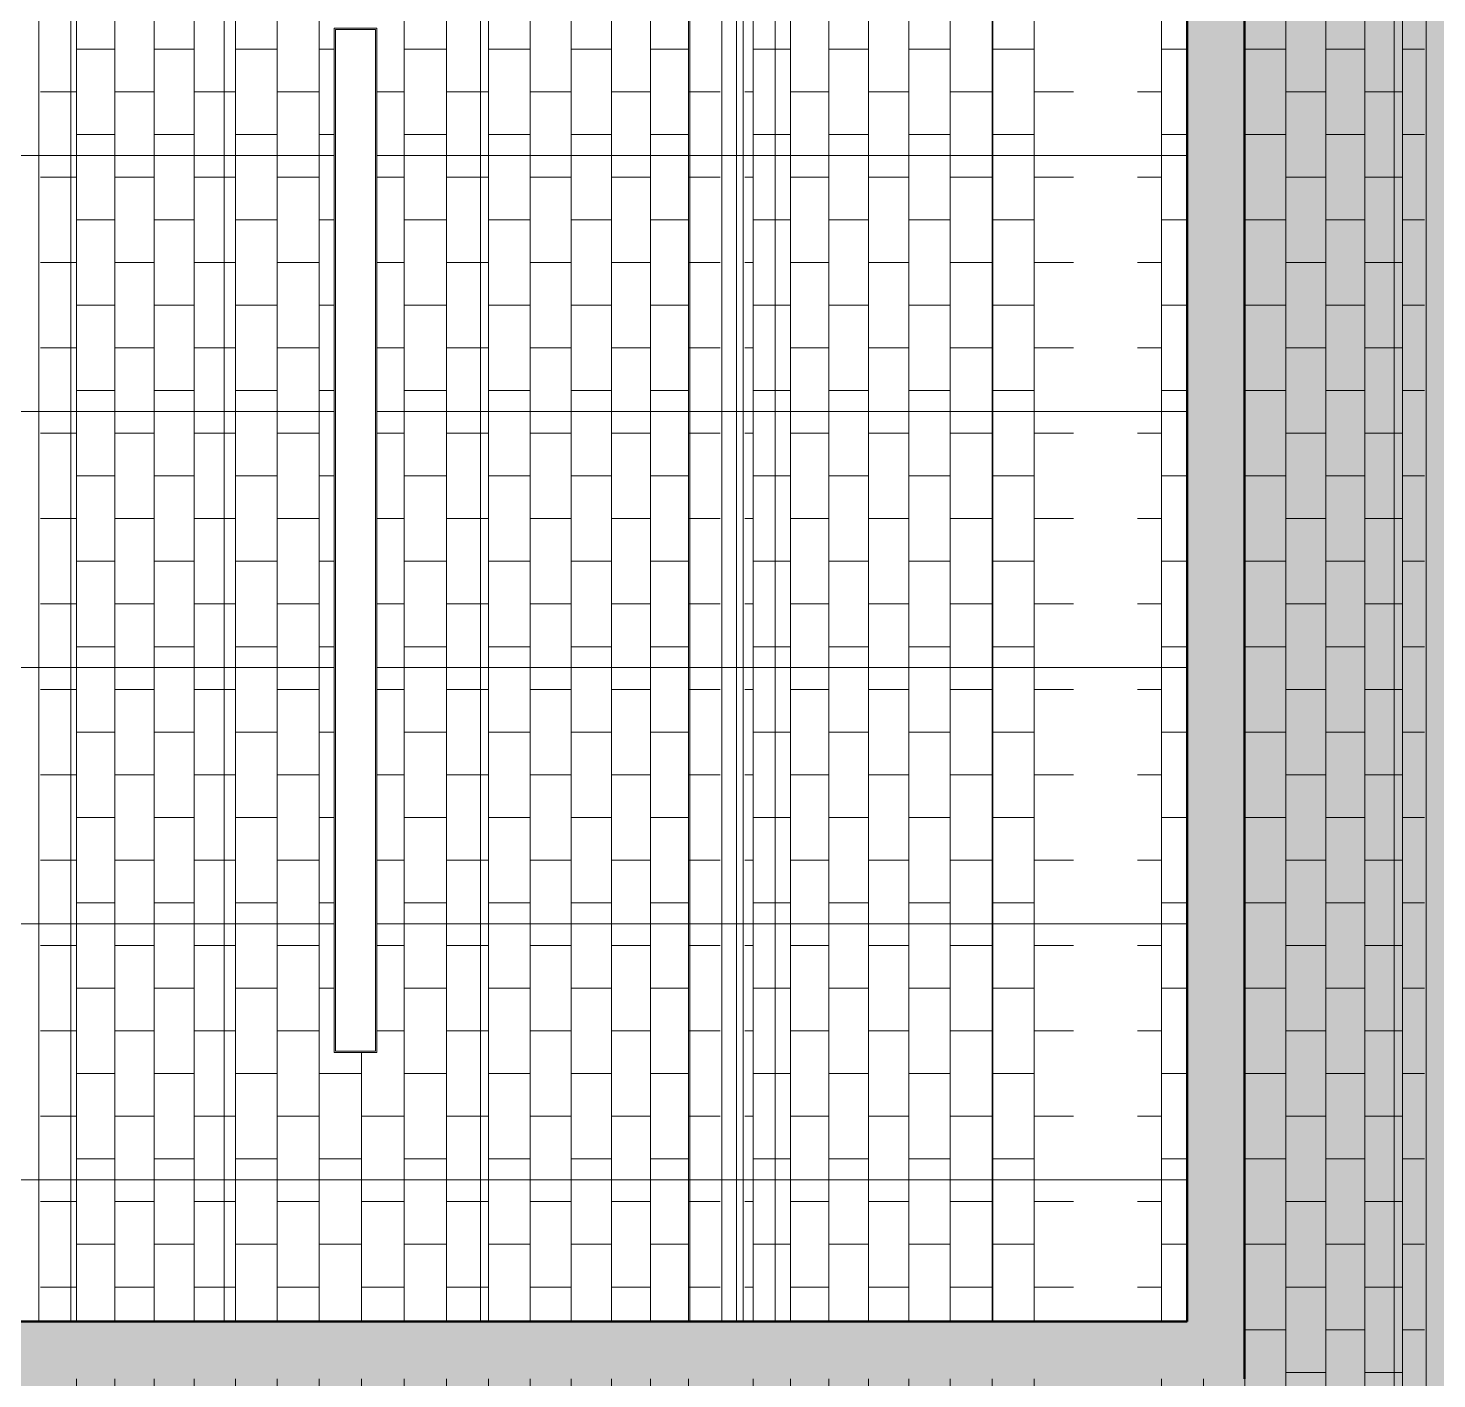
# Model space of a CAD drawing. Header units: inches. Extents: x -956 to 966, y -1111 to 895.
# Drawn here: x -281.8 to -149.8, y 645 to 771.6 of the extents above; entities that cross this region are included whole.
import ezdxf

# ---------------------------------------------------------------- set-up
doc = ezdxf.new("R2010")
doc.units = ezdxf.units.IN
doc.header["$MEASUREMENT"] = 0
for name, color, linetype, lineweight in [('A-CLNG', 13, 'Continuous', 13), ('A-CLNG-PATT', 13, 'Continuous', 13), ('A-WALL-PATT', 111, 'Continuous', 13), ('E-LITE-EQPM', 33, 'Continuous', 9), ('I-WALL', 2, 'Continuous', 13)]:
    doc.layers.add(name, color=color, linetype=linetype, lineweight=lineweight)

# ---------------------------------------------------------------- blocks, each defined once
blk = doc.blocks.new('Lighting - Pendant-Finelite-HP4-D - HP-4 D-8_-SO-3000K-120-FA-SC-1863487-7TH FLOOR TELECOM OVERHEAD ROUTING PLAN')
at = {"layer": 'E-LITE-EQPM', "color": 9}
for p, q in [((48, 2), (-48, 2)), ((-48, 2), (-48, -2)), ((47.875, 1.875), (-47.875, 1.875)), ((-47.875, 1.875), (-47.875, -1.875)), ((-47.875, 1.875), (47.875, 1.875)), ((-47.875, -1.875), (-47.875, 1.875)), ((47.875, -1.875), (47.875, 1.875)), ((47.875, 1.875), (47.875, -1.875)), ((48, -2), (48, 2)), ((-48, -2), (48, -2)), ((-47.875, -1.875), (47.875, -1.875)), ((47.875, -1.875), (-47.875, -1.875))]:
    blk.add_line(p, q, dxfattribs=at)
blk = doc.blocks.new('FP_1_46-7TH FLOOR TELECOM OVERHEAD ROUTING PLAN')
at = {"layer": 'A-CLNG-PATT', "color": 50}
for p, q in [((-277.29, 650.38), (-277.29, 789.34)), ((-273.71, 650.38), (-273.71, 789.34)), ((-270.02, 650.38), (-270.02, 789.34)), ((-266.25, 650.38), (-266.25, 789.34)), ((-262.4, 650.38), (-262.4, 789.34)), ((-258.49, 650.38), (-258.49, 789.34)), ((-254.54, 650.38), (-254.54, 789.34)), ((-246.59, 650.38), (-246.59, 789.34)), ((-242.62, 650.38), (-242.62, 789.34)), ((-238.67, 650.38), (-238.67, 789.34)), ((-234.77, 650.38), (-234.77, 789.34)), ((-230.93, 650.38), (-230.93, 789.34)), ((-227.17, 650.38), (-227.17, 789.34)), ((-223.49, 650.38), (-223.49, 789.34)), ((-219.93, 650.38), (-219.93, 789.34)), ((-277.29, 769.61), (-273.71, 769.61)), ((-270.02, 769.61), (-266.25, 769.61)), ((-262.4, 769.61), (-258.49, 769.61)), ((-254.54, 769.61), (-253.16, 769.61)), ((-246.59, 769.61), (-242.62, 769.61)), ((-238.67, 769.61), (-234.77, 769.61)), ((-230.93, 769.61), (-227.17, 769.61)), ((-223.49, 769.61), (-219.93, 769.61)), ((-280.67, 765.61), (-277.82, 765.61)), ((-277.82, 765.61), (-277.29, 765.61)), ((-273.71, 765.61), (-270.02, 765.61)), ((-266.25, 765.61), (-262.4, 765.61)), ((-258.49, 765.61), (-254.54, 765.61)), ((-249.17, 765.61), (-246.59, 765.61)), ((-242.62, 765.61), (-238.67, 765.61)), ((-234.77, 765.61), (-230.93, 765.61)), ((-227.17, 765.61), (-223.49, 765.61)), ((-219.93, 765.61), (-219.82, 765.61)), ((-219.82, 765.61), (-216.97, 765.61)), ((-277.29, 761.61), (-273.71, 761.61)), ((-270.02, 761.61), (-266.25, 761.61)), ((-262.4, 761.61), (-258.49, 761.61)), ((-254.54, 761.61), (-253.16, 761.61)), ((-246.59, 761.61), (-242.62, 761.61)), ((-238.67, 761.61), (-234.77, 761.61)), ((-230.93, 761.61), (-227.17, 761.61)), ((-223.49, 761.61), (-219.93, 761.61)), ((-280.67, 757.61), (-277.82, 757.61)), ((-277.82, 757.61), (-277.29, 757.61)), ((-273.71, 757.61), (-270.02, 757.61)), ((-266.25, 757.61), (-262.4, 757.61)), ((-258.49, 757.61), (-254.54, 757.61)), ((-249.16, 757.61), (-246.59, 757.61)), ((-242.62, 757.61), (-238.67, 757.61)), ((-234.77, 757.61), (-230.93, 757.61)), ((-227.17, 757.61), (-223.49, 757.61)), ((-219.93, 757.61), (-219.82, 757.61)), ((-219.82, 757.61), (-216.97, 757.61)), ((-277.29, 753.61), (-273.71, 753.61)), ((-270.02, 753.61), (-266.25, 753.61)), ((-262.4, 753.61), (-258.49, 753.61)), ((-254.54, 753.61), (-253.16, 753.61)), ((-246.59, 753.61), (-242.62, 753.61)), ((-238.67, 753.61), (-234.77, 753.61)), ((-230.93, 753.61), (-227.17, 753.61)), ((-223.49, 753.61), (-219.93, 753.61)), ((-280.67, 749.61), (-277.82, 749.61)), ((-277.82, 749.61), (-277.29, 749.61)), ((-273.71, 749.61), (-270.02, 749.61)), ((-266.25, 749.61), (-262.4, 749.61)), ((-258.49, 749.61), (-254.54, 749.61)), ((-249.16, 749.61), (-246.59, 749.61)), ((-242.62, 749.61), (-238.67, 749.61)), ((-234.77, 749.61), (-230.93, 749.61)), ((-227.17, 749.61), (-223.49, 749.61)), ((-219.93, 749.61), (-219.82, 749.61)), ((-219.82, 749.61), (-216.97, 749.61)), ((-277.29, 745.61), (-273.71, 745.61)), ((-270.02, 745.61), (-266.25, 745.61)), ((-262.4, 745.61), (-258.49, 745.61)), ((-254.54, 745.61), (-253.16, 745.61)), ((-246.59, 745.61), (-242.62, 745.61)), ((-238.67, 745.61), (-234.77, 745.61)), ((-230.93, 745.61), (-227.17, 745.61)), ((-223.49, 745.61), (-219.93, 745.61)), ((-280.67, 741.61), (-277.82, 741.61)), ((-277.82, 741.61), (-277.29, 741.61)), ((-273.71, 741.61), (-270.02, 741.61)), ((-266.25, 741.61), (-262.4, 741.61)), ((-258.49, 741.61), (-254.54, 741.61)), ((-249.16, 741.61), (-246.59, 741.61)), ((-242.62, 741.61), (-238.67, 741.61)), ((-234.77, 741.61), (-230.93, 741.61)), ((-227.17, 741.61), (-223.49, 741.61)), ((-219.93, 741.61), (-219.82, 741.61)), ((-219.82, 741.61), (-216.97, 741.61)), ((-277.29, 737.61), (-273.71, 737.61)), ((-270.02, 737.61), (-266.25, 737.61)), ((-262.4, 737.61), (-258.49, 737.61)), ((-254.54, 737.61), (-253.16, 737.61)), ((-246.59, 737.61), (-242.62, 737.61)), ((-238.67, 737.61), (-234.77, 737.61)), ((-230.93, 737.61), (-227.17, 737.61)), ((-223.49, 737.61), (-219.93, 737.61)), ((-280.67, 733.61), (-277.82, 733.61)), ((-277.82, 733.61), (-277.29, 733.61)), ((-273.71, 733.61), (-270.02, 733.61)), ((-266.25, 733.61), (-262.4, 733.61)), ((-258.49, 733.61), (-254.54, 733.61)), ((-249.16, 733.61), (-246.59, 733.61)), ((-242.62, 733.61), (-238.67, 733.61)), ((-234.77, 733.61), (-230.93, 733.61)), ((-227.17, 733.61), (-223.49, 733.61)), ((-219.93, 733.61), (-219.82, 733.61)), ((-219.82, 733.61), (-216.97, 733.61)), ((-277.29, 729.61), (-273.71, 729.61)), ((-270.02, 729.61), (-266.25, 729.61)), ((-262.4, 729.61), (-258.49, 729.61)), ((-254.54, 729.61), (-253.16, 729.61)), ((-246.59, 729.61), (-242.62, 729.61)), ((-238.67, 729.61), (-234.77, 729.61)), ((-230.93, 729.61), (-227.17, 729.61)), ((-223.49, 729.61), (-219.93, 729.61)), ((-280.67, 725.61), (-277.82, 725.61)), ((-277.82, 725.61), (-277.29, 725.61)), ((-273.71, 725.61), (-270.02, 725.61)), ((-266.25, 725.61), (-262.4, 725.61)), ((-258.49, 725.61), (-254.54, 725.61)), ((-249.16, 725.61), (-246.59, 725.61)), ((-242.62, 725.61), (-238.67, 725.61)), ((-234.77, 725.61), (-230.93, 725.61)), ((-227.17, 725.61), (-223.49, 725.61)), ((-219.93, 725.61), (-219.82, 725.61)), ((-219.82, 725.61), (-216.97, 725.61)), ((-277.29, 721.61), (-273.71, 721.61)), ((-270.02, 721.61), (-266.25, 721.61)), ((-262.4, 721.61), (-258.49, 721.61)), ((-254.54, 721.61), (-253.16, 721.61)), ((-246.59, 721.61), (-242.62, 721.61)), ((-238.67, 721.61), (-234.77, 721.61)), ((-230.93, 721.61), (-227.17, 721.61)), ((-223.49, 721.61), (-219.93, 721.61)), ((-280.67, 717.61), (-277.82, 717.61)), ((-277.82, 717.61), (-277.29, 717.61)), ((-273.71, 717.61), (-270.02, 717.61)), ((-266.25, 717.61), (-262.4, 717.61)), ((-258.49, 717.61), (-254.54, 717.61)), ((-249.16, 717.61), (-246.59, 717.61)), ((-242.62, 717.61), (-238.67, 717.61)), ((-234.77, 717.61), (-230.93, 717.61)), ((-227.17, 717.61), (-223.49, 717.61)), ((-219.93, 717.61), (-219.82, 717.61)), ((-219.82, 717.61), (-216.97, 717.61)), ((-277.29, 713.61), (-273.71, 713.61)), ((-270.02, 713.61), (-266.25, 713.61)), ((-262.4, 713.61), (-258.49, 713.61)), ((-254.54, 713.61), (-253.16, 713.61)), ((-246.59, 713.61), (-242.62, 713.61)), ((-238.67, 713.61), (-234.77, 713.61)), ((-230.93, 713.61), (-227.17, 713.61)), ((-223.49, 713.61), (-219.93, 713.61)), ((-280.67, 709.61), (-277.82, 709.61)), ((-277.82, 709.61), (-277.29, 709.61)), ((-273.71, 709.61), (-270.02, 709.61)), ((-266.25, 709.61), (-262.4, 709.61)), ((-258.49, 709.61), (-254.54, 709.61)), ((-249.16, 709.61), (-246.59, 709.61)), ((-242.62, 709.61), (-238.67, 709.61)), ((-234.77, 709.61), (-230.93, 709.61)), ((-227.17, 709.61), (-223.49, 709.61)), ((-219.93, 709.61), (-219.82, 709.61)), ((-219.82, 709.61), (-216.97, 709.61)), ((-277.29, 705.61), (-273.71, 705.61)), ((-270.02, 705.61), (-266.25, 705.61)), ((-262.4, 705.61), (-258.49, 705.61)), ((-254.54, 705.61), (-253.16, 705.61)), ((-246.59, 705.61), (-242.62, 705.61)), ((-238.67, 705.61), (-234.77, 705.61)), ((-230.93, 705.61), (-227.17, 705.61)), ((-223.49, 705.61), (-219.93, 705.61)), ((-280.67, 701.61), (-277.82, 701.61)), ((-277.82, 701.61), (-277.29, 701.61)), ((-273.71, 701.61), (-270.02, 701.61)), ((-266.25, 701.61), (-262.4, 701.61)), ((-258.49, 701.61), (-254.54, 701.61)), ((-249.16, 701.61), (-246.59, 701.61)), ((-242.62, 701.61), (-238.67, 701.61)), ((-234.77, 701.61), (-230.93, 701.61)), ((-227.17, 701.61), (-223.49, 701.61)), ((-219.93, 701.61), (-219.82, 701.61)), ((-219.82, 701.61), (-216.97, 701.61)), ((-277.29, 697.61), (-273.71, 697.61)), ((-270.02, 697.61), (-266.25, 697.61)), ((-262.4, 697.61), (-258.49, 697.61)), ((-254.54, 697.61), (-253.16, 697.61)), ((-246.59, 697.61), (-242.62, 697.61)), ((-238.67, 697.61), (-234.77, 697.61)), ((-230.93, 697.61), (-227.17, 697.61)), ((-223.49, 697.61), (-219.93, 697.61)), ((-280.67, 693.61), (-277.82, 693.61)), ((-277.82, 693.61), (-277.29, 693.61)), ((-273.71, 693.61), (-270.02, 693.61)), ((-266.25, 693.61), (-262.4, 693.61)), ((-258.49, 693.61), (-254.54, 693.61)), ((-249.16, 693.61), (-246.59, 693.61)), ((-242.62, 693.61), (-238.67, 693.61)), ((-234.77, 693.61), (-230.93, 693.61)), ((-227.17, 693.61), (-223.49, 693.61)), ((-219.93, 693.61), (-219.82, 693.61)), ((-219.82, 693.61), (-216.97, 693.61)), ((-277.29, 689.61), (-273.71, 689.61)), ((-270.02, 689.61), (-266.25, 689.61)), ((-262.4, 689.61), (-258.49, 689.61)), ((-254.54, 689.61), (-253.16, 689.61)), ((-246.59, 689.61), (-242.62, 689.61)), ((-238.67, 689.61), (-234.77, 689.61)), ((-230.93, 689.61), (-227.17, 689.61)), ((-223.49, 689.61), (-219.93, 689.61)), ((-280.67, 685.61), (-277.82, 685.61)), ((-277.82, 685.61), (-277.29, 685.61)), ((-273.71, 685.61), (-270.02, 685.61)), ((-266.25, 685.61), (-262.4, 685.61)), ((-258.49, 685.61), (-254.54, 685.61)), ((-249.16, 685.61), (-246.59, 685.61)), ((-242.62, 685.61), (-238.67, 685.61)), ((-234.77, 685.61), (-230.93, 685.61)), ((-227.17, 685.61), (-223.49, 685.61)), ((-219.93, 685.61), (-219.82, 685.61)), ((-219.82, 685.61), (-216.97, 685.61)), ((-277.29, 681.61), (-273.71, 681.61)), ((-270.02, 681.61), (-266.25, 681.61)), ((-262.4, 681.61), (-258.49, 681.61)), ((-254.54, 681.61), (-253.16, 681.61)), ((-246.59, 681.61), (-242.62, 681.61)), ((-238.67, 681.61), (-234.77, 681.61)), ((-230.93, 681.61), (-227.17, 681.61)), ((-223.49, 681.61), (-219.93, 681.61)), ((-280.67, 677.61), (-277.82, 677.61)), ((-277.82, 677.61), (-277.29, 677.61)), ((-273.71, 677.61), (-270.02, 677.61)), ((-266.25, 677.61), (-262.4, 677.61)), ((-258.49, 677.61), (-254.54, 677.61)), ((-249.16, 677.61), (-246.59, 677.61)), ((-242.62, 677.61), (-238.67, 677.61)), ((-234.77, 677.61), (-230.93, 677.61)), ((-227.17, 677.61), (-223.49, 677.61)), ((-219.93, 677.61), (-219.82, 677.61)), ((-219.82, 677.61), (-216.97, 677.61)), ((-250.57, 650.38), (-250.57, 675.57)), ((-277.29, 673.61), (-273.71, 673.61)), ((-270.02, 673.61), (-266.25, 673.61)), ((-262.4, 673.61), (-258.49, 673.61)), ((-254.54, 673.61), (-250.57, 673.61)), ((-246.59, 673.61), (-242.62, 673.61)), ((-238.67, 673.61), (-234.77, 673.61)), ((-230.93, 673.61), (-227.17, 673.61)), ((-223.49, 673.61), (-219.93, 673.61)), ((-280.67, 669.61), (-277.82, 669.61)), ((-277.82, 669.61), (-277.29, 669.61)), ((-273.71, 669.61), (-270.02, 669.61)), ((-266.25, 669.61), (-262.4, 669.61)), ((-258.49, 669.61), (-254.54, 669.61)), ((-250.57, 669.61), (-246.59, 669.61)), ((-242.62, 669.61), (-238.67, 669.61)), ((-234.77, 669.61), (-230.93, 669.61)), ((-227.17, 669.61), (-223.49, 669.61)), ((-219.93, 669.61), (-219.82, 669.61)), ((-219.82, 669.61), (-216.97, 669.61)), ((-277.29, 665.61), (-273.71, 665.61)), ((-270.02, 665.61), (-266.25, 665.61)), ((-262.4, 665.61), (-258.49, 665.61)), ((-254.54, 665.61), (-250.57, 665.61)), ((-246.59, 665.61), (-242.62, 665.61)), ((-238.67, 665.61), (-234.77, 665.61)), ((-230.93, 665.61), (-227.17, 665.61)), ((-223.49, 665.61), (-219.93, 665.61)), ((-280.67, 661.61), (-277.82, 661.61)), ((-277.82, 661.61), (-277.29, 661.61)), ((-273.71, 661.61), (-270.02, 661.61)), ((-266.25, 661.61), (-262.4, 661.61)), ((-258.49, 661.61), (-254.54, 661.61)), ((-250.57, 661.61), (-246.59, 661.61)), ((-242.62, 661.61), (-238.67, 661.61)), ((-234.77, 661.61), (-230.93, 661.61)), ((-227.17, 661.61), (-223.49, 661.61)), ((-219.93, 661.61), (-219.82, 661.61)), ((-219.82, 661.61), (-216.97, 661.61)), ((-277.29, 657.61), (-273.71, 657.61)), ((-270.02, 657.61), (-266.25, 657.61)), ((-262.4, 657.61), (-258.49, 657.61)), ((-254.54, 657.61), (-250.57, 657.61)), ((-246.59, 657.61), (-242.62, 657.61)), ((-238.67, 657.61), (-234.77, 657.61)), ((-230.93, 657.61), (-227.17, 657.61)), ((-223.49, 657.61), (-219.93, 657.61)), ((-280.67, 653.61), (-277.82, 653.61)), ((-277.82, 653.61), (-277.29, 653.61)), ((-273.71, 653.61), (-270.02, 653.61)), ((-266.25, 653.61), (-262.4, 653.61)), ((-258.49, 653.61), (-254.54, 653.61)), ((-250.57, 653.61), (-246.59, 653.61)), ((-242.62, 653.61), (-238.67, 653.61)), ((-234.77, 653.61), (-230.93, 653.61)), ((-227.17, 653.61), (-223.49, 653.61)), ((-219.93, 653.61), (-219.82, 653.61)), ((-219.82, 653.61), (-216.97, 653.61)), ((-277.29, 542.63), (-277.29, 645.01)), ((-273.71, 542.63), (-273.71, 645.01)), ((-270.02, 542.63), (-270.02, 645.01)), ((-266.25, 542.63), (-266.25, 645.01)), ((-262.4, 542.63), (-262.4, 645.01)), ((-258.49, 542.63), (-258.49, 645.01)), ((-254.54, 607.86), (-254.54, 645.01)), ((-250.57, 542.63), (-250.57, 645.01)), ((-246.59, 542.63), (-246.59, 645.01)), ((-242.62, 542.63), (-242.62, 645.01)), ((-238.67, 542.63), (-238.67, 645.01)), ((-234.77, 542.63), (-234.77, 645.01)), ((-230.93, 542.63), (-230.93, 645.01)), ((-227.17, 542.63), (-227.17, 645.01)), ((-223.49, 542.63), (-223.49, 645.01)), ((-219.93, 542.63), (-219.93, 645.01))]:
    blk.add_line(p, q, dxfattribs=at)
blk = doc.blocks.new('FP_1_47-7TH FLOOR TELECOM OVERHEAD ROUTING PLAN')
at = {"layer": 'A-CLNG-PATT', "color": 50}
for p, q in [((-213.89, 650.38), (-213.89, 789.34)), ((-210.4, 650.38), (-210.4, 789.34)), ((-206.79, 650.38), (-206.79, 789.34)), ((-203.08, 650.38), (-203.08, 789.34)), ((-199.29, 650.38), (-199.29, 789.34)), ((-195.42, 650.38), (-195.42, 789.3)), ((-191.5, 650.38), (-191.5, 788.5)), ((-167.8, 542.63), (-167.8, 789.15)), ((-163.98, 542.63), (-163.98, 789.34)), ((-160.23, 542.63), (-160.23, 789.34)), ((-156.58, 542.63), (-156.58, 789.34)), ((-153.05, 542.63), (-153.05, 789.34)), ((-187.55, 650.38), (-187.55, 785.97)), ((-175.62, 650.38), (-175.62, 784.27)), ((-213.89, 769.61), (-211.82, 769.61)), ((-211.82, 769.61), (-210.4, 769.61)), ((-206.79, 769.61), (-203.08, 769.61)), ((-199.29, 769.61), (-195.42, 769.61)), ((-191.5, 769.61), (-187.55, 769.61)), ((-175.62, 769.61), (-173.21, 769.61)), ((-167.8, 769.61), (-163.98, 769.61)), ((-160.23, 769.61), (-156.58, 769.61)), ((-153.05, 769.61), (-150.97, 769.61)), ((-214.67, 765.61), (-213.89, 765.61)), ((-210.4, 765.61), (-206.79, 765.61)), ((-203.08, 765.61), (-199.29, 765.61)), ((-195.42, 765.61), (-191.5, 765.61)), ((-187.55, 765.61), (-183.86, 765.61)), ((-177.86, 765.61), (-175.62, 765.61)), ((-163.98, 765.61), (-160.23, 765.61)), ((-156.58, 765.61), (-153.82, 765.61)), ((-153.82, 765.61), (-153.05, 765.61)), ((-213.89, 761.61), (-211.82, 761.61)), ((-211.82, 761.61), (-210.4, 761.61)), ((-206.79, 761.61), (-203.08, 761.61)), ((-199.29, 761.61), (-195.42, 761.61)), ((-191.5, 761.61), (-187.55, 761.61)), ((-175.62, 761.61), (-173.21, 761.61)), ((-167.8, 761.61), (-163.98, 761.61)), ((-160.23, 761.61), (-156.58, 761.61)), ((-153.05, 761.61), (-150.97, 761.61)), ((-214.67, 757.61), (-213.89, 757.61)), ((-210.4, 757.61), (-206.79, 757.61)), ((-203.08, 757.61), (-199.29, 757.61)), ((-195.42, 757.61), (-191.5, 757.61)), ((-187.55, 757.61), (-183.86, 757.61)), ((-177.86, 757.61), (-175.62, 757.61)), ((-163.98, 757.61), (-160.23, 757.61)), ((-156.58, 757.61), (-153.82, 757.61)), ((-153.82, 757.61), (-153.05, 757.61)), ((-213.89, 753.61), (-211.82, 753.61)), ((-211.82, 753.61), (-210.4, 753.61)), ((-206.79, 753.61), (-203.08, 753.61)), ((-199.29, 753.61), (-195.42, 753.61)), ((-191.5, 753.61), (-187.55, 753.61)), ((-175.62, 753.61), (-173.21, 753.61)), ((-167.8, 753.61), (-163.98, 753.61)), ((-160.23, 753.61), (-156.58, 753.61)), ((-153.05, 753.61), (-150.97, 753.61)), ((-214.67, 749.61), (-213.89, 749.61)), ((-210.4, 749.61), (-206.79, 749.61)), ((-203.08, 749.61), (-199.29, 749.61)), ((-195.42, 749.61), (-191.5, 749.61)), ((-187.55, 749.61), (-183.86, 749.61)), ((-177.86, 749.61), (-175.62, 749.61)), ((-163.98, 749.61), (-160.23, 749.61)), ((-156.58, 749.61), (-153.82, 749.61)), ((-153.82, 749.61), (-153.05, 749.61)), ((-213.89, 745.61), (-211.82, 745.61)), ((-211.82, 745.61), (-210.4, 745.61)), ((-206.79, 745.61), (-203.08, 745.61)), ((-199.29, 745.61), (-195.42, 745.61)), ((-191.5, 745.61), (-187.55, 745.61)), ((-175.62, 745.61), (-173.21, 745.61)), ((-167.8, 745.61), (-163.98, 745.61)), ((-160.23, 745.61), (-156.58, 745.61)), ((-153.05, 745.61), (-150.97, 745.61)), ((-214.67, 741.61), (-213.89, 741.61)), ((-210.4, 741.61), (-206.79, 741.61)), ((-203.08, 741.61), (-199.29, 741.61)), ((-195.42, 741.61), (-191.5, 741.61)), ((-187.55, 741.61), (-183.86, 741.61)), ((-177.86, 741.61), (-175.62, 741.61)), ((-163.98, 741.61), (-160.23, 741.61)), ((-156.58, 741.61), (-153.82, 741.61)), ((-153.82, 741.61), (-153.05, 741.61)), ((-213.89, 737.61), (-211.82, 737.61)), ((-211.82, 737.61), (-210.4, 737.61)), ((-206.79, 737.61), (-203.08, 737.61)), ((-199.29, 737.61), (-195.42, 737.61)), ((-191.5, 737.61), (-187.55, 737.61)), ((-175.62, 737.61), (-173.21, 737.61)), ((-167.8, 737.61), (-163.98, 737.61)), ((-160.23, 737.61), (-156.58, 737.61)), ((-153.05, 737.61), (-150.97, 737.61)), ((-214.67, 733.61), (-213.89, 733.61)), ((-210.4, 733.61), (-206.79, 733.61)), ((-203.08, 733.61), (-199.29, 733.61)), ((-195.42, 733.61), (-191.5, 733.61)), ((-187.55, 733.61), (-183.86, 733.61)), ((-177.86, 733.61), (-175.62, 733.61)), ((-163.98, 733.61), (-160.23, 733.61)), ((-156.58, 733.61), (-153.82, 733.61)), ((-153.82, 733.61), (-153.05, 733.61)), ((-213.89, 729.61), (-211.82, 729.61)), ((-211.82, 729.61), (-210.4, 729.61)), ((-206.79, 729.61), (-203.08, 729.61)), ((-199.29, 729.61), (-195.42, 729.61)), ((-191.5, 729.61), (-187.55, 729.61)), ((-175.62, 729.61), (-173.21, 729.61)), ((-167.8, 729.61), (-163.98, 729.61)), ((-160.23, 729.61), (-156.58, 729.61)), ((-153.05, 729.61), (-150.97, 729.61)), ((-214.67, 725.61), (-213.89, 725.61)), ((-210.4, 725.61), (-206.79, 725.61)), ((-203.08, 725.61), (-199.29, 725.61)), ((-195.42, 725.61), (-191.5, 725.61)), ((-187.55, 725.61), (-183.86, 725.61)), ((-177.86, 725.61), (-175.62, 725.61)), ((-163.98, 725.61), (-160.23, 725.61)), ((-156.58, 725.61), (-153.82, 725.61)), ((-153.82, 725.61), (-153.05, 725.61)), ((-213.89, 721.61), (-211.82, 721.61)), ((-211.82, 721.61), (-210.4, 721.61)), ((-206.79, 721.61), (-203.08, 721.61)), ((-199.29, 721.61), (-195.42, 721.61)), ((-191.5, 721.61), (-187.55, 721.61)), ((-175.62, 721.61), (-173.21, 721.61)), ((-167.8, 721.61), (-163.98, 721.61)), ((-160.23, 721.61), (-156.58, 721.61)), ((-153.05, 721.61), (-150.97, 721.61)), ((-214.67, 717.61), (-213.89, 717.61)), ((-210.4, 717.61), (-206.79, 717.61)), ((-203.08, 717.61), (-199.29, 717.61)), ((-195.42, 717.61), (-191.5, 717.61)), ((-187.55, 717.61), (-183.86, 717.61)), ((-177.86, 717.61), (-175.62, 717.61)), ((-163.98, 717.61), (-160.23, 717.61)), ((-156.58, 717.61), (-153.82, 717.61)), ((-153.82, 717.61), (-153.05, 717.61)), ((-213.89, 713.61), (-211.82, 713.61)), ((-211.82, 713.61), (-210.4, 713.61)), ((-206.79, 713.61), (-203.08, 713.61)), ((-199.29, 713.61), (-195.42, 713.61)), ((-191.5, 713.61), (-187.55, 713.61)), ((-175.62, 713.61), (-173.21, 713.61)), ((-167.8, 713.61), (-163.98, 713.61)), ((-160.23, 713.61), (-156.58, 713.61)), ((-153.05, 713.61), (-150.97, 713.61)), ((-214.67, 709.61), (-213.89, 709.61)), ((-210.4, 709.61), (-206.79, 709.61)), ((-203.08, 709.61), (-199.29, 709.61)), ((-195.42, 709.61), (-191.5, 709.61)), ((-187.55, 709.61), (-183.86, 709.61)), ((-177.86, 709.61), (-175.62, 709.61)), ((-163.98, 709.61), (-160.23, 709.61)), ((-156.58, 709.61), (-153.82, 709.61)), ((-153.82, 709.61), (-153.05, 709.61)), ((-213.89, 705.61), (-211.82, 705.61)), ((-211.82, 705.61), (-210.4, 705.61)), ((-206.79, 705.61), (-203.08, 705.61)), ((-199.29, 705.61), (-195.42, 705.61)), ((-191.5, 705.61), (-187.55, 705.61)), ((-175.62, 705.61), (-173.21, 705.61)), ((-167.8, 705.61), (-163.98, 705.61)), ((-160.23, 705.61), (-156.58, 705.61)), ((-153.05, 705.61), (-150.97, 705.61)), ((-214.67, 701.61), (-213.89, 701.61)), ((-210.4, 701.61), (-206.79, 701.61)), ((-203.08, 701.61), (-199.29, 701.61)), ((-195.42, 701.61), (-191.5, 701.61)), ((-187.55, 701.61), (-183.86, 701.61)), ((-177.86, 701.61), (-175.62, 701.61)), ((-163.98, 701.61), (-160.23, 701.61)), ((-156.58, 701.61), (-153.82, 701.61)), ((-153.82, 701.61), (-153.05, 701.61)), ((-213.89, 697.61), (-211.82, 697.61)), ((-211.82, 697.61), (-210.4, 697.61)), ((-206.79, 697.61), (-203.08, 697.61)), ((-199.29, 697.61), (-195.42, 697.61)), ((-191.5, 697.61), (-187.55, 697.61)), ((-175.62, 697.61), (-173.21, 697.61)), ((-167.8, 697.61), (-163.98, 697.61)), ((-160.23, 697.61), (-156.58, 697.61)), ((-153.05, 697.61), (-150.97, 697.61)), ((-214.67, 693.61), (-213.89, 693.61)), ((-210.4, 693.61), (-206.79, 693.61)), ((-203.08, 693.61), (-199.29, 693.61)), ((-195.42, 693.61), (-191.5, 693.61)), ((-187.55, 693.61), (-183.86, 693.61)), ((-177.86, 693.61), (-175.62, 693.61)), ((-163.98, 693.61), (-160.23, 693.61)), ((-156.58, 693.61), (-153.82, 693.61)), ((-153.82, 693.61), (-153.05, 693.61)), ((-213.89, 689.61), (-211.82, 689.61)), ((-211.82, 689.61), (-210.4, 689.61)), ((-206.79, 689.61), (-203.08, 689.61)), ((-199.29, 689.61), (-195.42, 689.61)), ((-191.5, 689.61), (-187.55, 689.61)), ((-175.62, 689.61), (-173.21, 689.61)), ((-167.8, 689.61), (-163.98, 689.61)), ((-160.23, 689.61), (-156.58, 689.61)), ((-153.05, 689.61), (-150.97, 689.61)), ((-214.67, 685.61), (-213.89, 685.61)), ((-210.4, 685.61), (-206.79, 685.61)), ((-203.08, 685.61), (-199.29, 685.61)), ((-195.42, 685.61), (-191.5, 685.61)), ((-187.55, 685.61), (-183.86, 685.61)), ((-177.86, 685.61), (-175.62, 685.61)), ((-163.98, 685.61), (-160.23, 685.61)), ((-156.58, 685.61), (-153.82, 685.61)), ((-153.82, 685.61), (-153.05, 685.61)), ((-213.89, 681.61), (-211.82, 681.61)), ((-211.82, 681.61), (-210.4, 681.61)), ((-206.79, 681.61), (-203.08, 681.61)), ((-199.29, 681.61), (-195.42, 681.61)), ((-191.5, 681.61), (-187.55, 681.61)), ((-175.62, 681.61), (-173.21, 681.61)), ((-167.8, 681.61), (-163.98, 681.61)), ((-160.23, 681.61), (-156.58, 681.61)), ((-153.05, 681.61), (-150.97, 681.61)), ((-214.67, 677.61), (-213.89, 677.61)), ((-210.4, 677.61), (-206.79, 677.61)), ((-203.08, 677.61), (-199.29, 677.61)), ((-195.42, 677.61), (-191.5, 677.61)), ((-187.55, 677.61), (-183.86, 677.61)), ((-177.86, 677.61), (-175.62, 677.61)), ((-163.98, 677.61), (-160.23, 677.61)), ((-156.58, 677.61), (-153.82, 677.61)), ((-153.82, 677.61), (-153.05, 677.61)), ((-213.89, 673.61), (-211.82, 673.61)), ((-211.82, 673.61), (-210.4, 673.61)), ((-206.79, 673.61), (-203.08, 673.61)), ((-199.29, 673.61), (-195.42, 673.61)), ((-191.5, 673.61), (-187.55, 673.61)), ((-175.62, 673.61), (-173.21, 673.61)), ((-167.8, 673.61), (-163.98, 673.61)), ((-160.23, 673.61), (-156.58, 673.61)), ((-153.05, 673.61), (-150.97, 673.61)), ((-214.67, 669.61), (-213.89, 669.61)), ((-210.4, 669.61), (-206.79, 669.61)), ((-203.08, 669.61), (-199.29, 669.61)), ((-195.42, 669.61), (-191.5, 669.61)), ((-187.55, 669.61), (-183.86, 669.61)), ((-177.86, 669.61), (-175.62, 669.61)), ((-163.98, 669.61), (-160.23, 669.61)), ((-156.58, 669.61), (-153.82, 669.61)), ((-153.82, 669.61), (-153.05, 669.61)), ((-213.89, 665.61), (-211.82, 665.61)), ((-211.82, 665.61), (-210.4, 665.61)), ((-206.79, 665.61), (-203.08, 665.61)), ((-199.29, 665.61), (-195.42, 665.61)), ((-191.5, 665.61), (-187.55, 665.61)), ((-175.62, 665.61), (-173.21, 665.61)), ((-167.8, 665.61), (-163.98, 665.61)), ((-160.23, 665.61), (-156.58, 665.61)), ((-153.05, 665.61), (-150.97, 665.61)), ((-214.67, 661.61), (-213.89, 661.61)), ((-210.4, 661.61), (-206.79, 661.61)), ((-203.08, 661.61), (-199.29, 661.61)), ((-195.42, 661.61), (-191.5, 661.61)), ((-187.55, 661.61), (-183.86, 661.61)), ((-177.86, 661.61), (-175.62, 661.61)), ((-163.98, 661.61), (-160.23, 661.61)), ((-156.58, 661.61), (-153.82, 661.61)), ((-153.82, 661.61), (-153.05, 661.61)), ((-213.89, 657.61), (-211.82, 657.61)), ((-211.82, 657.61), (-210.4, 657.61)), ((-206.79, 657.61), (-203.08, 657.61)), ((-199.29, 657.61), (-195.42, 657.61)), ((-191.5, 657.61), (-187.55, 657.61)), ((-175.62, 657.61), (-173.21, 657.61)), ((-167.8, 657.61), (-163.98, 657.61)), ((-160.23, 657.61), (-156.58, 657.61)), ((-153.05, 657.61), (-150.97, 657.61)), ((-214.67, 653.61), (-213.89, 653.61)), ((-210.4, 653.61), (-206.79, 653.61)), ((-203.08, 653.61), (-199.29, 653.61)), ((-195.42, 653.61), (-191.5, 653.61)), ((-187.55, 653.61), (-183.86, 653.61)), ((-177.86, 653.61), (-175.62, 653.61)), ((-163.98, 653.61), (-160.23, 653.61)), ((-156.58, 653.61), (-153.82, 653.61)), ((-153.82, 653.61), (-153.05, 653.61)), ((-167.8, 649.61), (-163.98, 649.61)), ((-160.23, 649.61), (-156.58, 649.61)), ((-153.05, 649.61), (-150.97, 649.61)), ((-163.98, 645.61), (-160.23, 645.61)), ((-156.58, 645.61), (-153.82, 645.61)), ((-153.82, 645.61), (-153.05, 645.61)), ((-213.89, 542.63), (-213.89, 645.01)), ((-210.4, 542.63), (-210.4, 645.01)), ((-206.79, 542.63), (-206.79, 645.01)), ((-203.08, 542.63), (-203.08, 645.01)), ((-199.29, 542.63), (-199.29, 645.01)), ((-195.42, 542.63), (-195.42, 645.01)), ((-191.5, 542.63), (-191.5, 645.01)), ((-187.55, 542.63), (-187.55, 645.01)), ((-175.62, 556.09), (-175.62, 645.01)), ((-171.69, 542.63), (-171.69, 645.01))]:
    blk.add_line(p, q, dxfattribs=at)
blk = doc.blocks.new('7th Floor Vault2 - 7th Floor Vault-3164437-7TH FLOOR TELECOM OVERHEAD ROUTING PLAN')
at = {"layer": 'A-CLNG', "color": 10, "lineweight": 9}
for p, q in [((-280.82, 789.34), (-280.82, 650.38)), ((-277.82, 789.34), (-277.82, 650.38)), ((-277.82, 789.34), (-277.82, 650.38)), ((-219.82, 789.34), (-219.82, 650.38)), ((-219.82, 789.34), (-219.82, 650.38)), ((-216.82, 789.34), (-216.82, 650.38)), ((-214.82, 789.34), (-214.82, 650.38)), ((-211.82, 789.34), (-211.82, 650.38)), ((-211.82, 789.34), (-211.82, 650.38)), ((-153.82, 789.34), (-153.82, 542.63)), ((-153.82, 789.34), (-153.82, 542.63)), ((-150.82, 789.34), (-150.82, 542.63))]:
    blk.add_line(p, q, dxfattribs=at)
for name in ['FP_1_46-7TH FLOOR TELECOM OVERHEAD ROUTING PLAN', 'FP_1_47-7TH FLOOR TELECOM OVERHEAD ROUTING PLAN']:
    blk.add_blockref(name, (0, 0), dxfattribs=at)

msp = doc.modelspace()

# ---------------------------------------------------------------- hatches: boundary and pattern name
at = {"layer": 'A-CLNG-PATT'}
h = msp.add_hatch(dxfattribs=at)
h.set_pattern_fill('FP1_12', color=253, style=0, pattern_type=2)
h.set_pattern_definition([(0, (0, 0), (30.72, 7.68), [1.267, -21.773, 1.267, -21.773, -122.88]), (0, (0, 0), (30.72, 7.68), [-46.08, 1.267, -44.813, 1.267, -21.773, -53.76]), (0, (0, 0), (30.72, 7.68), [-115.2, 1.267, -14.093, 1.267, -37.133]), (120, (11.52, 3.84), (-22.011075, 22.7643), [1.267, -21.773, 1.267, -21.773, -122.88]), (120, (11.52, 3.84), (-22.011075, 22.7643), [-46.08, 1.267, -44.813, 1.267, -21.773, -53.76]), (120, (11.52, 3.84), (-22.011075, 22.7643), [-115.2, 1.267, -14.093, 1.267, -37.133]), (240, (15.36, 19.2), (-8.708925, -30.4443), [1.267, -21.773, 1.267, -21.773, -122.88]), (240, (15.36, 19.2), (-8.708925, -30.4443), [-46.08, 1.267, -44.813, 1.267, -21.773, -53.76]), (240, (15.36, 19.2), (-8.708925, -30.4443), [-115.2, 1.267, -14.093, 1.267, -37.133])])
h.paths.add_polyline_path([(-294.34, -537.62), (-227.98, -537.62), (-227.98, -527.62), (-219.98, -527.62), (-219.98, -509.12), (-210.98, -509.12), (-210.98, -364.18), (-211.98, -364.18), (-211.98, -243.37), (-299.98, -243.37), (-299.98, -537.62)], flags=0)
h.paths.add_polyline_path([(-606.23, -537.62), (-602.07, -537.62), (-602.07, -532.87), (-606.23, -532.87), (-606.23, -535.37)], flags=0)
h.paths.add_polyline_path([(-561.64, -537.62), (-356.48, -537.62), (-356.48, -525.62), (-323.98, -525.62), (-323.98, -537.62), (-305.35, -537.62), (-305.35, -525.37), (-321.35, -525.37), (-321.35, -427.37), (-305.35, -427.37), (-305.35, -243.37), (-386.84, -243.37), (-386.84, -318.61), (-390.84, -318.61), (-390.84, -243.37), (-496.9, -243.37), (-496.9, -318.61), (-500.9, -318.61), (-500.9, -243.37), (-562.04, -243.37), (-562.04, -427.37), (-500.9, -427.37), (-500.9, -402.61), (-496.9, -402.61), (-496.9, -427.37), (-390.84, -427.37), (-390.84, -402.61), (-386.84, -402.61), (-386.84, -427.37), (-370.04, -427.37), (-370.04, -525.37), (-578.04, -525.37), (-578.04, -243.37), (-578.35, -243.37), (-578.35, -528.62), (-563.48, -528.62), (-563.48, -537.62)], flags=0)
h.paths.add_polyline_path([(-567.73, -537.62), (-567.73, -532.87), (-578.07, -532.87), (-578.07, -537.62), (-572.48, -537.62)], flags=0)
h.paths.add_polyline_path([(-352.23, -537.62), (-349.48, -537.62), (-349.48, -529.87), (-352.23, -529.87), (-352.23, -536.61)], flags=0)
h.paths.add_polyline_path([(-680.44, -535.37), (-610.48, -535.37), (-610.48, -528.62), (-583.23, -528.62), (-583.23, -526.62), (-662.91, -526.62), (-662.91, -498.61), (-665.8, -498.61), (-665.8, -402.61), (-661.8, -402.61), (-661.8, -428.62), (-583.23, -428.62), (-583.23, -422.62), (-598.91, -422.62), (-598.91, -386.62), (-662.91, -386.62), (-662.91, -318.61), (-665.8, -318.61), (-665.8, -243.37), (-666.35, -243.37), (-666.35, -246.62), (-730.35, -246.62), (-730.35, -243.37), (-762.35, -243.37), (-762.35, -246.62), (-771.86, -246.62), (-771.86, -288.62), (-694.91, -288.62), (-694.91, -386.62), (-790.91, -386.62), (-790.91, -288.62), (-775.86, -288.62), (-775.86, -246.62), (-842.35, -246.62), (-842.35, -243.37), (-853.35, -243.37), (-853.35, -535.37), (-710.14, -535.37)], flags=0)
h.paths.add_polyline_path([(-834.85, -526.62), (-850.85, -526.62), (-850.85, -428.62), (-706.85, -428.62), (-706.85, -526.62), (-828.94, -526.62)], flags=0)
h.paths.add_polyline_path([(-255.48, -481.68), (-256.53, -481.54), (-257.51, -481.14), (-258.35, -480.49), (-259, -479.65), (-259.4, -478.67), (-259.54, -477.62), (-259.4, -476.57), (-259, -475.59), (-258.35, -474.75), (-257.51, -474.1), (-256.53, -473.7), (-255.48, -473.56), (-254.43, -473.7), (-253.45, -474.1), (-252.6, -474.75), (-251.96, -475.59), (-251.55, -476.57), (-251.41, -477.62), (-251.55, -478.67), (-251.96, -479.65), (-252.6, -480.49), (-253.45, -481.14), (-254.43, -481.54)], flags=0)
h.paths.add_polyline_path([(-255.48, -421.68), (-256.53, -421.54), (-257.51, -421.14), (-258.35, -420.49), (-259, -419.65), (-259.4, -418.67), (-259.54, -417.62), (-259.4, -416.57), (-259, -415.59), (-258.35, -414.75), (-257.51, -414.1), (-256.53, -413.7), (-255.48, -413.56), (-254.43, -413.7), (-253.45, -414.1), (-252.6, -414.75), (-251.96, -415.59), (-251.55, -416.57), (-251.41, -417.62), (-251.55, -418.67), (-251.96, -419.65), (-252.6, -420.49), (-253.45, -421.14), (-254.43, -421.54)], flags=0)
h.paths.add_polyline_path([(-255.48, -361.68), (-256.53, -361.54), (-257.51, -361.14), (-258.35, -360.49), (-259, -359.65), (-259.4, -358.67), (-259.54, -357.62), (-259.4, -356.57), (-259, -355.59), (-258.35, -354.75), (-257.51, -354.1), (-256.53, -353.7), (-255.48, -353.56), (-254.43, -353.7), (-253.45, -354.1), (-252.6, -354.75), (-251.96, -355.59), (-251.55, -356.57), (-251.41, -357.62), (-251.55, -358.67), (-251.96, -359.65), (-252.6, -360.49), (-253.45, -361.14), (-254.43, -361.54)], flags=0)
h.paths.add_polyline_path([(-255.48, -301.68), (-256.53, -301.54), (-257.51, -301.14), (-258.35, -300.49), (-259, -299.65), (-259.4, -298.67), (-259.54, -297.62), (-259.4, -296.57), (-259, -295.59), (-258.35, -294.75), (-257.51, -294.1), (-256.53, -293.7), (-255.48, -293.56), (-254.43, -293.7), (-253.45, -294.1), (-252.6, -294.75), (-251.96, -295.59), (-251.55, -296.57), (-251.41, -297.62), (-251.55, -298.67), (-251.96, -299.65), (-252.6, -300.49), (-253.45, -301.14), (-254.43, -301.54)], flags=0)
h.paths.add_polyline_path([(-661.8, -288.62), (-598.91, -288.62), (-598.91, -252.62), (-583.23, -252.62), (-583.23, -243.37), (-661.8, -243.37), (-661.8, -282.19)], flags=0)
h.paths.add_polyline_path([(-258.35, -241.12), (-257.53, -241.12), (-258.35, -240.49), (-259, -239.65), (-259.4, -238.67), (-259.54, -237.62), (-259.4, -236.57), (-259, -235.59), (-258.35, -234.75), (-257.51, -234.1), (-256.53, -233.7), (-255.48, -233.56), (-254.43, -233.7), (-253.45, -234.1), (-252.6, -234.75), (-251.96, -235.59), (-251.55, -236.57), (-251.41, -237.62), (-251.55, -238.67), (-251.96, -239.65), (-252.6, -240.49), (-253.42, -241.12), (-211.98, -241.12), (-211.98, -209.62), (-299.98, -209.62), (-299.98, -241.12), (-259, -241.12)], flags=0)
h.paths.add_polyline_path([(-578.35, -241.12), (-578.04, -241.12), (-578.04, -231.37), (-562.04, -231.37), (-562.04, -241.12), (-500.9, -241.12), (-500.9, -222.61), (-496.9, -222.61), (-496.9, -241.12), (-390.84, -241.12), (-390.84, -222.61), (-386.84, -222.61), (-386.84, -241.12), (-305.35, -241.12), (-305.35, -209.62), (-363.1, -209.62), (-363.1, -212.62), (-337.6, -212.62), (-337.6, -238.12), (-363.1, -238.12), (-363.1, -213.62), (-559.1, -213.62), (-559.1, -209.62), (-578.35, -209.62), (-578.35, -235.91)], flags=0)
h.paths.add_polyline_path([(-621.04, -241.12), (-583.23, -241.12), (-583.23, -209.62), (-666.35, -209.62), (-666.35, -241.12), (-665.8, -241.12), (-665.8, -222.61), (-661.8, -222.61), (-661.8, -241.12), (-650.74, -241.12)], flags=0)
h.paths.add_polyline_path([(-842.35, -241.12), (-842.35, -209.62), (-853.35, -209.62), (-853.35, -241.12)], flags=0)
h.paths.add_polyline_path([(-762.35, -241.12), (-730.35, -241.12), (-730.35, -209.62), (-762.35, -209.62), (-762.35, -222.78)], flags=0)
h.paths.add_polyline_path([(-578.35, -207.37), (-559.1, -207.37), (-559.1, -197.62), (-578.35, -197.62), (-578.35, -202.98)], flags=0)
h.paths.add_polyline_path([(-363.1, -207.37), (-305.35, -207.37), (-305.35, -197.62), (-363.1, -197.62), (-363.1, -202.98)], flags=0)
h.paths.add_polyline_path([(-294.34, -207.37), (-211.98, -207.37), (-211.98, -186.24), (-210.98, -186.24), (-210.98, -48.37), (45.27, -48.37), (45.27, -53.62), (99.27, -53.62), (99.27, -48.37), (317.04, -48.37), (317.04, 11.88), (228.2, 11.88), (228.2, 5.39), (224.2, 5.39), (224.2, 11.88), (-11.8, 11.88), (-11.8, 5.39), (-15.8, 5.39), (-15.8, 11.88), (-363.1, 11.88), (-363.1, 37.38), (-340.48, 37.38), (-340.48, 40.38), (-412.8, 40.38), (-412.8, 8.88), (-336.96, 8.84), (-336.96, 6.63), (-412.8, 6.63), (-412.8, 5.39), (-416.8, 5.39), (-416.8, 6.63), (-532.8, 6.63), (-532.8, 5.39), (-536.8, 5.39), (-536.8, 6.63), (-652.8, 6.63), (-652.8, 5.39), (-656.8, 5.39), (-656.8, 6.63), (-772.86, 6.63), (-772.86, 5.39), (-776.86, 5.39), (-776.86, 6.63), (-853.35, 6.63), (-853.35, -192.24), (-838.91, -192.24), (-838.91, -190.24), (-318.91, -190.24), (-318.91, -192.24), (-299.98, -192.24), (-299.98, -207.37)], flags=0)
h.paths.add_polyline_path([(-583.23, -207.37), (-583.23, -197.62), (-666.35, -197.62), (-666.35, -207.37), (-591.34, -207.37)], flags=0)
h.paths.add_polyline_path([(-853.35, -207.37), (-842.35, -207.37), (-842.35, -197.62), (-853.35, -197.62), (-853.35, -202.98)], flags=0)
h.paths.add_polyline_path([(-739.84, -207.37), (-730.35, -207.37), (-730.35, -197.62), (-762.35, -197.62), (-762.35, -207.37)], flags=0)
h.paths.add_polyline_path([(-772.92, -162.61), (-776.8, -162.61), (-776.8, -66.61), (-772.8, -66.61), (-772.8, -162.61)], flags=0)
h.paths.add_polyline_path([(-532.92, -162.61), (-536.8, -162.61), (-536.8, -66.61), (-532.8, -66.61), (-532.8, -162.61)], flags=0)
h.paths.add_polyline_path([(-656.8, -162.61), (-656.8, -66.61), (-652.8, -66.61), (-652.8, -162.61), (-656.67, -162.61)], flags=0)
h.paths.add_polyline_path([(-416.8, -162.61), (-416.8, -66.61), (-412.8, -66.61), (-412.8, -162.61), (-416.67, -162.61)], flags=0)
h.paths.add_polyline_path([(-280.92, -162.61), (-284.8, -162.61), (-284.8, -66.61), (-280.8, -66.61), (-280.8, -162.61), (-280.92, -162.61)], flags=0)
h.paths.add_polyline_path([(-769.54, 8.88), (-656.8, 8.88), (-656.8, 40.38), (-772.86, 40.38), (-772.86, 8.88)], flags=0)
h.paths.add_polyline_path([(-621.04, 8.88), (-536.8, 8.88), (-536.8, 40.38), (-652.8, 40.38), (-652.8, 8.88), (-650.74, 8.88)], flags=0)
h.paths.add_polyline_path([(-776.86, 8.88), (-776.86, 40.38), (-853.35, 40.38), (-853.35, 8.88), (-799.24, 8.88)], flags=0)
h.paths.add_polyline_path([(-416.8, 8.88), (-416.8, 40.38), (-532.8, 40.38), (-532.8, 8.88), (-442.84, 8.88)], flags=0)
h.paths.add_polyline_path([(121.46, 14.13), (224.2, 14.13), (224.2, 35.13), (116.9, 35.13), (116.9, 14.13)], flags=0)
h.paths.add_polyline_path([(62.06, 14.13), (91.4, 14.13), (91.4, 35.13), (-11.8, 35.13), (-11.8, 14.13), (32.36, 14.13)], flags=0)
h.paths.add_polyline_path([(-95.08, 14.13), (-15.8, 14.13), (-15.8, 35.13), (-95.08, 35.13), (-95.08, 27.07), (-124.33, 27.07), (-124.33, 14.13), (-116.14, 14.13)], flags=0)
h.paths.add_polyline_path([(228.2, 14.13), (317.04, 14.13), (317.04, 35.13), (228.2, 35.13), (228.2, 34.65)], flags=0)
h.paths.add_polyline_path([(-335.1, 17.26), (-335.1, 41.51), (-335.6, 41.51), (-335.6, 17.26)], flags=0)
h.paths.add_polyline_path([(94.52, 34.26), (114.65, 34.26), (114.65, 35.13), (93.65, 35.13), (93.65, 34.26)], flags=0)
h.paths.add_polyline_path([(240.26, 37.38), (317.04, 37.38), (317.04, 58.26), (315.04, 58.26), (315.04, 261.88), (228.2, 261.88), (228.2, 173.39), (224.2, 173.39), (224.2, 261.88), (-11.8, 261.88), (-11.8, 173.39), (-15.8, 173.39), (-15.8, 261.88), (-95.08, 261.88), (-95.08, 225.07), (-94.33, 225.05), (-94.33, 126.07), (-95.08, 126.07), (-95.08, 37.38), (-15.8, 37.38), (-15.8, 101.39), (-11.8, 101.39), (-11.8, 37.38), (224.2, 37.38), (224.2, 101.39), (228.2, 101.39), (228.2, 37.38)], flags=0)
h.paths.add_polyline_path([(-412.8, 42.63), (-340.48, 42.63), (-340.48, 256.63), (-412.8, 256.63), (-412.8, 173.39), (-416.8, 173.39), (-416.8, 256.63), (-532.8, 256.63), (-532.8, 173.39), (-536.8, 173.39), (-536.8, 256.63), (-652.8, 256.63), (-652.8, 173.39), (-656.8, 173.39), (-656.8, 256.63), (-772.8, 256.63), (-772.8, 173.39), (-776.8, 173.39), (-776.8, 256.63), (-853.35, 256.63), (-853.35, 42.63), (-776.86, 42.63), (-776.86, 101.39), (-772.86, 101.39), (-772.86, 42.63), (-656.8, 42.63), (-656.8, 101.39), (-652.8, 101.39), (-652.8, 42.63), (-536.8, 42.63), (-536.8, 101.39), (-532.8, 101.39), (-532.8, 42.63), (-416.8, 42.63), (-416.8, 101.39), (-412.8, 101.39), (-412.8, 74.26)], flags=0)
h.paths.add_polyline_path([(108.08, 52.39), (104.2, 52.39), (104.2, 100.39), (108.2, 100.39), (108.2, 52.39)], flags=0)
h.paths.add_polyline_path([(106.61, 173.39), (104.2, 173.39), (104.2, 221.39), (108.2, 221.39), (108.2, 173.39), (108.08, 173.39)], flags=0)
h.paths.add_polyline_path([(-652.8, 258.88), (-536.8, 258.88), (-536.8, 269.39), (-532.8, 269.39), (-532.8, 258.88), (-416.8, 258.88), (-416.8, 269.39), (-412.8, 269.39), (-412.8, 258.88), (-340.48, 258.88), (-340.48, 261.88), (-363.1, 261.88), (-363.1, 287.38), (-340.48, 287.38), (-340.48, 290.38), (-853.35, 290.38), (-853.35, 258.88), (-776.8, 258.88), (-776.8, 269.39), (-772.8, 269.39), (-772.8, 258.88), (-656.8, 258.88), (-656.8, 269.39), (-652.8, 269.39), (-652.8, 269.26)], flags=0)
h.paths.add_polyline_path([(-27.04, 264.13), (-15.8, 264.13), (-15.8, 269.39), (-11.8, 269.39), (-11.8, 264.13), (93.04, 264.13), (93.04, 285.13), (-95.08, 285.13), (-95.08, 264.13), (-48.94, 264.13)], flags=0)
h.paths.add_polyline_path([(315.04, 264.13), (315.04, 285.13), (116.9, 285.13), (116.9, 264.13), (224.2, 264.13), (224.2, 269.39), (228.2, 269.39), (228.2, 264.13), (299.66, 264.13)], flags=0)
h.paths.add_polyline_path([(-55.95, 287.38), (315.04, 287.38), (315.04, 490.26), (317.04, 490.26), (317.04, 506.51), (-95.08, 506.51), (-95.08, 423.07), (-94.33, 423.05), (-94.33, 324.07), (-95.08, 324.07), (-95.08, 287.38), (-56.74, 287.38)], flags=0)
h.paths.add_polyline_path([(-383.44, 292.63), (-340.48, 292.63), (-340.49, 506.51), (-853.35, 506.51), (-853.35, 292.63), (-413.14, 292.63)], flags=0)
h.paths.add_polyline_path([(-772.92, 341.39), (-776.8, 341.39), (-776.8, 437.39), (-772.8, 437.39), (-772.8, 341.39), (-772.92, 341.39)], flags=0)
h.paths.add_polyline_path([(-656.8, 341.39), (-656.8, 437.39), (-652.8, 437.39), (-652.8, 341.39), (-656.67, 341.39)], flags=0)
h.paths.add_polyline_path([(-536.67, 341.39), (-536.8, 341.39), (-536.8, 437.39), (-532.8, 437.39), (-532.8, 341.39), (-532.92, 341.39)], flags=0)
h.paths.add_polyline_path([(-416.8, 341.39), (-416.8, 437.39), (-412.8, 437.39), (-412.8, 341.39), (-416.67, 341.39)], flags=0)
h.paths.add_polyline_path([(108.2, 343.86), (104.2, 343.86), (104.2, 439.86), (108.2, 439.86), (108.2, 343.98)], flags=0)
h.paths.add_polyline_path([(-11.92, 343.86), (-15.8, 343.86), (-15.8, 439.86), (-11.8, 439.86), (-11.8, 343.86), (-11.92, 343.86)], flags=0)
h.paths.add_polyline_path([(224.2, 343.86), (224.2, 439.86), (228.2, 439.86), (228.2, 343.86), (224.33, 343.86)], flags=0)
h.paths.add_polyline_path([(306.4, 508.76), (317.04, 508.76), (317.04, 537.38), (407.03, 537.38), (407.03, 540.38), (228.2, 540.38), (228.2, 511.86), (224.2, 511.86), (224.2, 540.38), (-11.8, 540.38), (-11.8, 511.86), (-15.8, 511.86), (-15.8, 540.38), (-412.8, 540.38), (-412.8, 509.39), (-416.8, 509.39), (-416.8, 540.38), (-532.8, 540.38), (-532.8, 509.39), (-536.8, 509.39), (-536.8, 540.38), (-652.8, 540.38), (-652.8, 509.39), (-656.8, 509.39), (-656.8, 540.38), (-772.86, 540.38), (-772.86, 509.39), (-776.86, 509.39), (-776.86, 540.38), (-853.35, 540.38), (-853.35, 508.76), (-340.48, 508.76), (-340.48, 511.88), (-363.1, 511.88), (-363.1, 537.38), (-129.71, 537.38), (-129.71, 536.38), (-124.33, 536.38), (-124.33, 522.07), (-95.08, 522.07), (-95.08, 508.76), (299.66, 508.76)], flags=0)
h.paths.add_polyline_path([(93.65, 511.88), (91.4, 511.88), (91.4, 537.38), (116.9, 537.38), (116.9, 511.88), (114.65, 511.88)], flags=0)
h.paths.add_polyline_path([(589.87, 537.38), (589.87, 540.38), (555.53, 540.38), (555.53, 537.38), (581.81, 537.38)], flags=0)
h.paths.add_polyline_path([(294.27, 542.63), (407.03, 542.63), (407.03, 567.38), (464.2, 567.38), (464.2, 607.86), (468.2, 607.86), (468.2, 567.38), (554.2, 567.38), (554.2, 607.86), (558.2, 607.86), (558.2, 559.86), (555.53, 559.86), (555.53, 542.63), (589.87, 542.63), (589.87, 797.38), (-167.83, 797.38), (-167.83, 645.01), (-334.83, 645.01), (-334.83, 797.38), (-851.35, 797.38), (-851.35, 795.38), (-853.35, 795.38), (-853.35, 542.63), (-776.86, 542.63), (-776.86, 605.39), (-772.86, 605.39), (-772.86, 542.63), (-656.8, 542.63), (-656.8, 605.39), (-652.8, 605.39), (-652.8, 542.63), (-536.8, 542.63), (-536.8, 605.39), (-532.8, 605.39), (-532.8, 542.63), (-416.8, 542.63), (-416.8, 605.39), (-412.8, 605.39), (-412.8, 542.63), (-15.8, 542.63), (-15.8, 607.86), (-11.8, 607.86), (-11.8, 542.63), (224.2, 542.63), (224.2, 607.86), (228.2, 607.86), (228.2, 542.63), (269.96, 542.63)], flags=0)
h.paths.add_polyline_path([(-251.8, 559.86), (-255.8, 559.86), (-255.8, 607.86), (-251.8, 607.86), (-251.8, 559.98)], flags=0)
h.paths.add_polyline_path([(-131.8, 559.86), (-135.8, 559.86), (-135.8, 607.86), (-131.8, 607.86), (-131.8, 559.98)], flags=0)
h.paths.add_polyline_path([(104.33, 559.86), (104.2, 559.86), (104.2, 607.86), (108.2, 607.86), (108.2, 559.86), (106.61, 559.86)], flags=0)
h.paths.add_polyline_path([(344.2, 559.86), (344.2, 607.86), (348.2, 607.86), (348.2, 559.86), (344.33, 559.86)], flags=0)
h.paths.add_polyline_path([(-776.8, 677.39), (-776.8, 773.39), (-772.8, 773.39), (-772.8, 677.39), (-776.67, 677.39)], flags=0)
h.paths.add_polyline_path([(-656.67, 677.39), (-656.8, 677.39), (-656.8, 773.39), (-652.8, 773.39), (-652.8, 677.39), (-652.92, 677.39)], flags=0)
h.paths.add_polyline_path([(-536.67, 677.39), (-536.8, 677.39), (-536.8, 773.39), (-532.8, 773.39), (-532.8, 677.39), (-532.92, 677.39)], flags=0)
h.paths.add_polyline_path([(-416.67, 679.86), (-416.8, 679.86), (-416.8, 775.86), (-412.8, 775.86), (-412.8, 679.86), (-413.14, 679.86)], flags=0)
h.paths.add_polyline_path([(-135.67, 679.86), (-135.8, 679.86), (-135.8, 775.86), (-131.8, 775.86), (-131.8, 679.86), (-131.92, 679.86)], flags=0)
h.paths.add_polyline_path([(-11.92, 679.86), (-15.8, 679.86), (-15.8, 775.86), (-11.8, 775.86), (-11.8, 679.86)], flags=0)
h.paths.add_polyline_path([(106.61, 679.86), (104.2, 679.86), (104.2, 775.86), (108.2, 775.86), (108.2, 679.86), (108.08, 679.86)], flags=0)
h.paths.add_polyline_path([(228.08, 679.86), (224.2, 679.86), (224.2, 775.86), (228.2, 775.86), (228.2, 679.86), (228.08, 679.86)], flags=0)
h.paths.add_polyline_path([(348.08, 679.86), (344.2, 679.86), (344.2, 775.86), (348.2, 775.86), (348.2, 679.86), (348.08, 679.86)], flags=0)
h.paths.add_polyline_path([(464.2, 679.86), (464.2, 775.86), (468.2, 775.86), (468.2, 679.86), (464.33, 679.86)], flags=0)
h.paths.add_polyline_path([(-848.93, 741.36), (-848.94, 741.36), (-848.93, 789.36), (-848.49, 789.36), (-848.5, 741.36), (-848.89, 741.36)], flags=0)
h = msp.add_hatch(dxfattribs=at)
h.set_pattern_fill('FP1_18', color=253, style=0, pattern_type=2)
h.set_pattern_definition([(0, (-191.456, 759.63), (0, -24), []), (270, (-191.456, 759.63), (-24, -1e-15), [])])
h.paths.add_polyline_path([(-329.46, 650.38), (-173.21, 650.38), (-173.21, 797.38), (-329.46, 797.38), (-329.46, 656.38)], flags=0)
h.paths.add_polyline_path([(-249.28, 675.57), (-253.16, 675.57), (-253.16, 771.57), (-249.16, 771.57), (-249.16, 675.57), (-249.28, 675.57)], flags=0)
at = {"layer": 'A-WALL-PATT'}
for points in [[(-173.21, 650.38), (-167.83, 650.38), (-167.83, 797.38), (-173.21, 797.38), (-173.21, 668.34)], [(-234.94, 645.01), (-167.83, 645.01), (-167.83, 650.38), (-329.46, 650.38), (-329.46, 645.01), (-264.64, 645.01)]]:
    msp.add_hatch(color=253, dxfattribs=at).paths.add_polyline_path(points, flags=0)

# ---------------------------------------------------------------- linework, layer by layer
at = {"layer": 'A-CLNG', "color": 50}
for p, q in [((-173.21, 650.38), (-173.21, 797.38)), ((-173.21, 650.38), (-173.21, 797.38)), ((-173.21, 786.76), (-173.21, 650.38))]:
    msp.add_line(p, q, dxfattribs=at)
at = {"layer": 'I-WALL', "color": 133, "lineweight": 50}
for p, q in [((-173.21, 650.38), (-173.21, 797.38)), ((-167.83, 797.38), (-167.83, 650.38)), ((-329.46, 650.38), (-173.21, 650.38)), ((-167.83, 650.38), (-167.83, 645.01))]:
    msp.add_line(p, q, dxfattribs=at)

# ---------------------------------------------------------------- block references
at = {"layer": 'A-CLNG', "color": 10, "lineweight": 9}
msp.add_blockref('7th Floor Vault2 - 7th Floor Vault-3164437-7TH FLOOR TELECOM OVERHEAD ROUTING PLAN', (0, 0), dxfattribs=at)
at = {"layer": 'E-LITE-EQPM', "color": 9, "extrusion": (0, 0, -1), "rotation": 269.9999999999988}
msp.add_blockref('Lighting - Pendant-Finelite-HP4-D - HP-4 D-8_-SO-3000K-120-FA-SC-1863487-7TH FLOOR TELECOM OVERHEAD ROUTING PLAN', (251.16, 723.57), dxfattribs=at)

doc.saveas('drawing.dxf')
